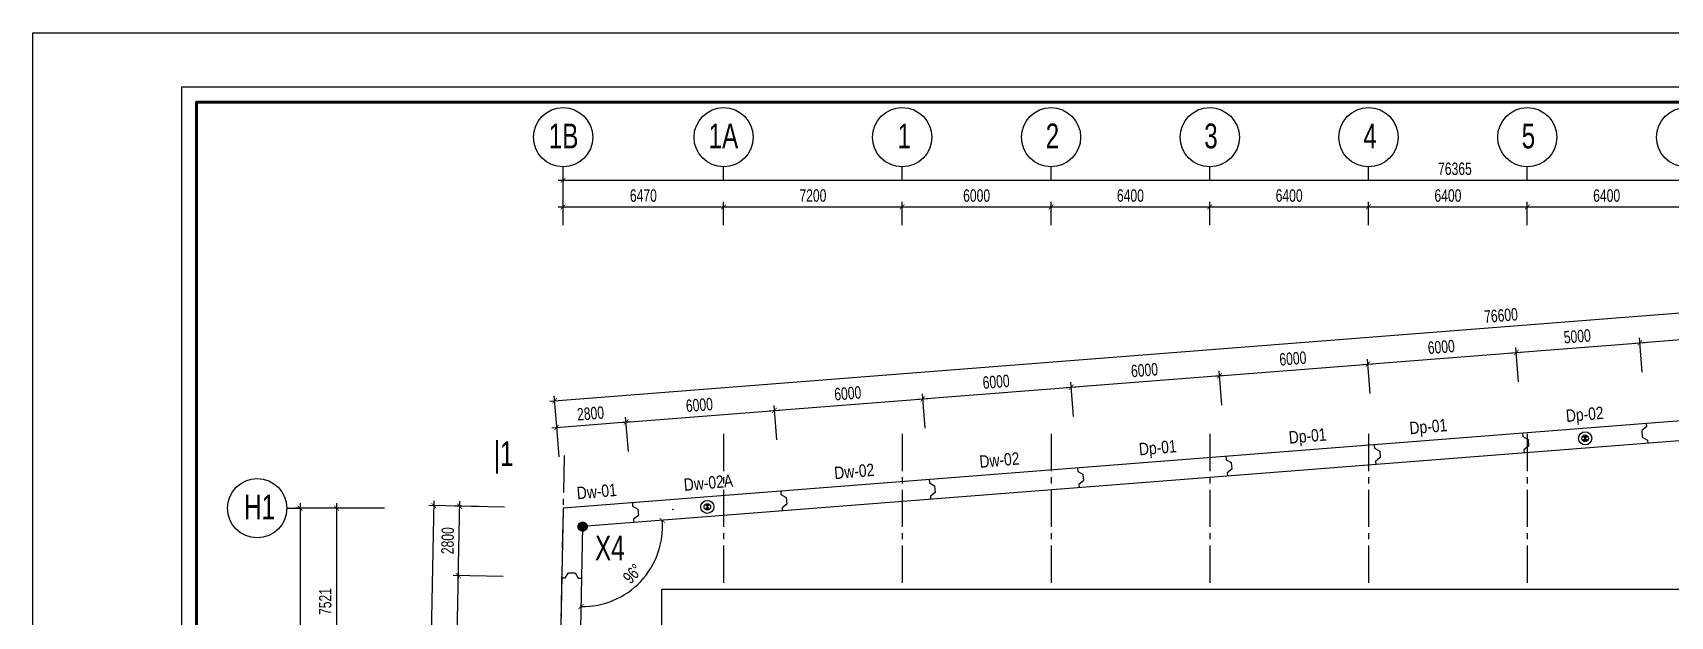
# Model space of a CAD drawing. Extents: x -492186 to -87117, y -344848 to 147457.
# Drawn here: x -492186 to -426171, y 123928 to 147457 of the extents above; entities that cross this region are included whole.
import ezdxf
from ezdxf.enums import TextEntityAlignment as Align

# ---------------------------------------------------------------- set-up
doc = ezdxf.new("R2010")
doc.units = 0
doc.header["$LTSCALE"] = 250
doc.header["$MEASUREMENT"] = 0
doc.linetypes.add('CENTER2', pattern=[1.125, 0.75, -0.125, 0.125, -0.125])
doc.layers.get('0').update_dxf_attribs({"linetype": 'CONTINUOUS'})
doc.layers.get('Defpoints').update_dxf_attribs({"linetype": 'CONTINUOUS'})
for name, color, linetype in [('CDC-KHUNGTEN', 7, 'CONTINUOUS'), ('CDC.01.AXIS', 160, 'CENTER2'), ('CDC.02.DIM', 1, 'CONTINUOUS'), ('CDC.03.BORDER', 3, 'CONTINUOUS'), ('CDC.06.TEXT', 2, 'CONTINUOUS'), ('CDC.09.COLUMN', 4, 'CONTINUOUS'), ('CDC.10.HATCH', 9, 'CONTINUOUS'), ('KCS_CHI', 1, 'CONTINUOUS')]:
    doc.layers.add(name, color=color, linetype=linetype)
doc.styles.add('arial', font='arial.ttf', dxfattribs={"width": 0.7})
doc.styles.get("Standard").update_dxf_attribs({"font": 'arial.ttf', "width": 0.7})
doc.dimstyles.new('DIM 200', dxfattribs={"dimscale": 200, "dimtxt": 2.5, "dimasz": 1, "dimexe": 1, "dimexo": 0, "dimgap": 1, "dimtad": 1, "dimdec": 0, "dimdsep": 46, "dimtxsty": 'arial', "dimblk": 'ARCHTICK', "dimcen": 1, "dimdle": 1, "dimclrd": 256, "dimclre": 256, "dimclrt": 2, "dimadec": 0, "dimazin": 0, "dimtfac": 0.00072, "dimtdec": 0, "dimtix": 1, "dimtmove": 2, "dimatfit": 3, "dimldrblk": 'ARCHTICK', "dimfxl": 1, "dimtolj": 1, "dimlwd": -1, "dimlwe": -1, "dimarcsym": 1})

# ---------------------------------------------------------------- blocks, each defined once
blk = doc.blocks.new('site group 151013')
at = {"layer": 'CDC.09.COLUMN'}
for points in [[(134936, 2077035), (133634, 2011114), (217200, 2011114), (211301, 2083004)], [(135722, 2076294), (134450, 2011914), (216331, 2011914), (210569, 2082145)]]:
    blk.add_lwpolyline(points, close=True, dxfattribs=at)
blk = doc.blocks.new('_ARCHTICK')
at = {"color": 0, "linetype": 'ByBlock', "const_width": 0.15}
blk.add_lwpolyline([(-0.5, -0.5), (0.5, 0.5)], dxfattribs=at)
blk = doc.blocks.new('*D16')
at = {"layer": 'CDC.02.DIM', "transparency": 16777216}
for p, q in [((-478005, 128283), (-481608, 128283)), ((-481408, 128483), (-481408, 62162)), ((-478005, 62362), (-481608, 62362))]:
    blk.add_line(p, q, dxfattribs=at)
at = {"layer": 'Defpoints', "color": 0, "transparency": 16777216}
for p in [(-478005, 128283), (-481408, 62362), (-478005, 62362)]:
    blk.add_point(p, dxfattribs=at)
at = {"layer": 'CDC.02.DIM', "transparency": 16777216, "xscale": 200, "yscale": 200, "zscale": 200}
for p, rotation in [((-481408, 128283), 90), ((-481408, 62362), 270)]:
    blk.add_blockref('_ARCHTICK', p, dxfattribs=dict(at, rotation=rotation))
at = {"layer": 'CDC.02.DIM', "color": 2, "transparency": 16777216, "insert": (-481863, 98878), "char_height": 500, "attachment_point": 5, "rotation": 90, "style": 'arial'}
blk.add_mtext('\\A1;65921', dxfattribs=at)
blk = doc.blocks.new('*D25')
at = {"layer": 'CDC.02.DIM', "transparency": 16777216}
for p, q in [((-478005, 128283), (-480133, 128283)), ((-479933, 120562), (-479933, 128483)), ((-478005, 120762), (-480133, 120762))]:
    blk.add_line(p, q, dxfattribs=at)
at = {"layer": 'Defpoints', "color": 0, "transparency": 16777216}
for p in [(-479933, 128283), (-478005, 128283), (-478005, 120762)]:
    blk.add_point(p, dxfattribs=at)
at = {"layer": 'CDC.02.DIM', "transparency": 16777216, "xscale": 200, "yscale": 200, "zscale": 200}
for p, rotation in [((-479933, 128283), 90), ((-479933, 120762), 270)]:
    blk.add_blockref('_ARCHTICK', p, dxfattribs=dict(at, rotation=rotation))
at = {"layer": 'CDC.02.DIM', "color": 2, "transparency": 16777216, "insert": (-480389, 124522), "char_height": 500, "attachment_point": 5, "rotation": 90, "style": 'arial'}
blk.add_mtext('\\A1;7521', dxfattribs=at)
blk = doc.blocks.new('*D27')
at = {"layer": 'CDC.02.DIM', "transparency": 16777216}
for p, q in [((-473228, 125530), (-475231, 125570)), ((-475153, 119367), (-475027, 125766)), ((-473346, 119532), (-475349, 119571))]:
    blk.add_line(p, q, dxfattribs=at)
at = {"layer": 'Defpoints', "color": 0, "transparency": 16777216}
for p in [(-475031, 125566), (-473228, 125530), (-473346, 119532)]:
    blk.add_point(p, dxfattribs=at)
at = {"layer": 'CDC.02.DIM', "transparency": 16777216, "xscale": 200, "yscale": 200, "zscale": 200}
for p, rotation in [((-475031, 125566), 88.86847756588959), ((-475149, 119567), 268.8684775658896)]:
    blk.add_blockref('_ARCHTICK', p, dxfattribs=dict(at, rotation=rotation))
at = {"layer": 'CDC.02.DIM', "color": 2, "transparency": 16777216, "insert": (-475545, 122576), "char_height": 500, "attachment_point": 5, "rotation": 88.86848, "style": 'arial'}
blk.add_mtext('\\A1;6000', dxfattribs=at)
blk = doc.blocks.new('*D28')
at = {"layer": 'CDC.02.DIM', "transparency": 16777216}
for p, q in [((-473172, 128330), (-475176, 128369)), ((-475035, 125366), (-474972, 128565)), ((-473228, 125530), (-475231, 125570))]:
    blk.add_line(p, q, dxfattribs=at)
at = {"layer": 'Defpoints', "color": 0, "transparency": 16777216}
for p in [(-474976, 128366), (-473172, 128330), (-473228, 125530)]:
    blk.add_point(p, dxfattribs=at)
at = {"layer": 'CDC.02.DIM', "transparency": 16777216, "xscale": 200, "yscale": 200, "zscale": 200}
for p, rotation in [((-474976, 128366), 88.86847756588959), ((-475031, 125566), 268.8684775658896)]:
    blk.add_blockref('_ARCHTICK', p, dxfattribs=dict(at, rotation=rotation))
at = {"layer": 'CDC.02.DIM', "color": 2, "transparency": 16777216, "insert": (-475458, 126975), "char_height": 500, "attachment_point": 5, "rotation": 88.86848, "style": 'arial'}
blk.add_mtext('\\A1;2800', dxfattribs=at)
blk = doc.blocks.new('*D29')
at = {"layer": 'CDC.02.DIM', "transparency": 16777216}
for p, q in [((-477319, 62265), (-476009, 128586)), ((-474210, 128350), (-476213, 128390)), ((-474474, 62408), (-477515, 62468))]:
    blk.add_line(p, q, dxfattribs=at)
at = {"layer": 'Defpoints', "color": 0, "transparency": 16777216}
for p in [(-476013, 128386), (-474210, 128350), (-474474, 62408)]:
    blk.add_point(p, dxfattribs=at)
at = {"layer": 'CDC.02.DIM', "transparency": 16777216, "xscale": 200, "yscale": 200, "zscale": 200}
for p, rotation in [((-476013, 128386), 88.86847756588959), ((-477315, 62465), 268.8684775658896)]:
    blk.add_blockref('_ARCHTICK', p, dxfattribs=dict(at, rotation=rotation))
at = {"layer": 'CDC.02.DIM', "color": 2, "transparency": 16777216, "insert": (-477119, 95434), "char_height": 500, "attachment_point": 5, "rotation": 88.86848, "style": 'arial'}
blk.add_mtext('\\A1;65934', dxfattribs=at)
blk = doc.blocks.new('*D30')
at = {"layer": 'CDC.02.DIM', "transparency": 16777216}
for p, q in [((-471258, 131526), (-468068, 131775)), ((-470966, 130358), (-471075, 131741)), ((-468175, 130576), (-468283, 131959))]:
    blk.add_line(p, q, dxfattribs=at)
at = {"layer": 'Defpoints', "color": 0, "transparency": 16777216}
for p in [(-468267, 131760), (-470966, 130358), (-468175, 130576)]:
    blk.add_point(p, dxfattribs=at)
at = {"layer": 'CDC.02.DIM', "transparency": 16777216, "xscale": 200, "yscale": 200, "zscale": 200}
for p, rotation in [((-471059, 131542), 184.4694806207818), ((-468267, 131760), 4.469480620781828)]:
    blk.add_blockref('_ARCHTICK', p, dxfattribs=dict(at, rotation=rotation))
at = {"layer": 'CDC.02.DIM', "color": 2, "transparency": 16777216, "insert": (-469699, 132105), "char_height": 500, "attachment_point": 5, "rotation": 4.46948, "style": 'arial'}
blk.add_mtext('\\A1;2800', dxfattribs=at)
blk = doc.blocks.new('*D31')
at = {"layer": 'CDC.02.DIM', "transparency": 16777216}
for p, q in [((-468467, 131744), (-462086, 132243)), ((-462193, 131044), (-462301, 132427)), ((-468175, 130576), (-468283, 131959))]:
    blk.add_line(p, q, dxfattribs=at)
at = {"layer": 'Defpoints', "color": 0, "transparency": 16777216}
for p in [(-462286, 132227), (-462193, 131044), (-468175, 130576)]:
    blk.add_point(p, dxfattribs=at)
at = {"layer": 'CDC.02.DIM', "transparency": 16777216, "xscale": 200, "yscale": 200, "zscale": 200}
for p, rotation in [((-462286, 132227), 4.469480620781828), ((-468267, 131760), 184.4694806207818)]:
    blk.add_blockref('_ARCHTICK', p, dxfattribs=dict(at, rotation=rotation))
at = {"layer": 'CDC.02.DIM', "color": 2, "transparency": 16777216, "insert": (-465312, 132448), "char_height": 500, "attachment_point": 5, "rotation": 4.46948, "style": 'arial'}
blk.add_mtext('\\A1;6000', dxfattribs=at)
blk = doc.blocks.new('*D32')
at = {"layer": 'CDC.02.DIM', "transparency": 16777216}
for p, q in [((-432576, 134550), (-427193, 134970)), ((-432284, 133381), (-432393, 134765)), ((-427300, 133771), (-427408, 135154))]:
    blk.add_line(p, q, dxfattribs=at)
at = {"layer": 'Defpoints', "color": 0, "transparency": 16777216}
for p in [(-427392, 134955), (-432284, 133381), (-427300, 133771)]:
    blk.add_point(p, dxfattribs=at)
at = {"layer": 'CDC.02.DIM', "transparency": 16777216, "xscale": 200, "yscale": 200, "zscale": 200}
for p, rotation in [((-432377, 134565), 184.4694806207818), ((-427392, 134955), 4.469480620781828)]:
    blk.add_blockref('_ARCHTICK', p, dxfattribs=dict(at, rotation=rotation))
at = {"layer": 'CDC.02.DIM', "color": 2, "transparency": 16777216, "insert": (-429920, 135214), "char_height": 500, "attachment_point": 5, "rotation": 4.46948, "style": 'arial'}
blk.add_mtext('\\A1;5000', dxfattribs=at)
blk = doc.blocks.new('*D35')
at = {"layer": 'CDC.02.DIM', "transparency": 16777216}
for p, q in [((-394599, 136327), (-394792, 138788)), ((-471343, 132603), (-394577, 138604)), ((-471051, 131435), (-471159, 132818))]:
    blk.add_line(p, q, dxfattribs=at)
at = {"layer": 'Defpoints', "color": 0, "transparency": 16777216}
for p in [(-394776, 138588), (-394599, 136327), (-471051, 131435)]:
    blk.add_point(p, dxfattribs=at)
at = {"layer": 'CDC.02.DIM', "transparency": 16777216, "xscale": 200, "yscale": 200, "zscale": 200}
for p, rotation in [((-394776, 138588), 4.469480620781828), ((-471143, 132619), 184.4694806207818)]:
    blk.add_blockref('_ARCHTICK', p, dxfattribs=dict(at, rotation=rotation))
at = {"layer": 'CDC.02.DIM', "color": 2, "transparency": 16777216, "insert": (-432995, 136057), "char_height": 500, "attachment_point": 5, "rotation": 4.46948, "style": 'arial'}
blk.add_mtext('\\A1;76600', dxfattribs=at)
blk = doc.blocks.new('*D68')
at = {"layer": 'CDC.02.DIM', "transparency": 16777216}
for p, q in [((-462485, 132212), (-456105, 132711)), ((-456211, 131511), (-456320, 132894)), ((-462193, 131044), (-462301, 132427))]:
    blk.add_line(p, q, dxfattribs=at)
at = {"layer": 'Defpoints', "color": 0, "transparency": 16777216}
for p in [(-456304, 132695), (-456211, 131511), (-462193, 131044)]:
    blk.add_point(p, dxfattribs=at)
at = {"layer": 'CDC.02.DIM', "transparency": 16777216, "xscale": 200, "yscale": 200, "zscale": 200}
for p, rotation in [((-456304, 132695), 4.469480620781828), ((-462286, 132227), 184.4694806207818)]:
    blk.add_blockref('_ARCHTICK', p, dxfattribs=dict(at, rotation=rotation))
at = {"layer": 'CDC.02.DIM', "color": 2, "transparency": 16777216, "insert": (-459330, 132915), "char_height": 500, "attachment_point": 5, "rotation": 4.46948, "style": 'arial'}
blk.add_mtext('\\A1;6000', dxfattribs=at)
blk = doc.blocks.new('*D69')
at = {"layer": 'CDC.02.DIM', "transparency": 16777216}
for p, q in [((-450230, 131979), (-450338, 133362)), ((-456503, 132679), (-450123, 133178)), ((-456211, 131511), (-456320, 132894))]:
    blk.add_line(p, q, dxfattribs=at)
at = {"layer": 'Defpoints', "color": 0, "transparency": 16777216}
for p in [(-450322, 133163), (-456211, 131511), (-450230, 131979)]:
    blk.add_point(p, dxfattribs=at)
at = {"layer": 'CDC.02.DIM', "transparency": 16777216, "xscale": 200, "yscale": 200, "zscale": 200}
for p, rotation in [((-456304, 132695), 184.4694806207818), ((-450322, 133163), 4.469480620781828)]:
    blk.add_blockref('_ARCHTICK', p, dxfattribs=dict(at, rotation=rotation))
at = {"layer": 'CDC.02.DIM', "color": 2, "transparency": 16777216, "insert": (-453349, 133383), "char_height": 500, "attachment_point": 5, "rotation": 4.46948, "style": 'arial'}
blk.add_mtext('\\A1;6000', dxfattribs=at)
blk = doc.blocks.new('*D70')
at = {"layer": 'CDC.02.DIM', "transparency": 16777216}
for p, q in [((-450522, 133147), (-444141, 133646)), ((-450230, 131979), (-450338, 133362)), ((-444248, 132446), (-444356, 133829))]:
    blk.add_line(p, q, dxfattribs=at)
at = {"layer": 'Defpoints', "color": 0, "transparency": 16777216}
for p in [(-444340, 133630), (-444248, 132446), (-450230, 131979)]:
    blk.add_point(p, dxfattribs=at)
at = {"layer": 'CDC.02.DIM', "transparency": 16777216, "xscale": 200, "yscale": 200, "zscale": 200}
for p, rotation in [((-444340, 133630), 4.469480620781828), ((-450322, 133163), 184.4694806207818)]:
    blk.add_blockref('_ARCHTICK', p, dxfattribs=dict(at, rotation=rotation))
at = {"layer": 'CDC.02.DIM', "color": 2, "transparency": 16777216, "insert": (-447367, 133850), "char_height": 500, "attachment_point": 5, "rotation": 4.46948, "style": 'arial'}
blk.add_mtext('\\A1;6000', dxfattribs=at)
blk = doc.blocks.new('*D71')
at = {"layer": 'CDC.02.DIM', "transparency": 16777216}
for p, q in [((-444540, 133615), (-438159, 134113)), ((-438266, 132914), (-438374, 134297)), ((-444248, 132446), (-444356, 133829))]:
    blk.add_line(p, q, dxfattribs=at)
at = {"layer": 'Defpoints', "color": 0, "transparency": 16777216}
for p in [(-438359, 134098), (-438266, 132914), (-444248, 132446)]:
    blk.add_point(p, dxfattribs=at)
at = {"layer": 'CDC.02.DIM', "transparency": 16777216, "xscale": 200, "yscale": 200, "zscale": 200}
for p, rotation in [((-438359, 134098), 4.469480620781828), ((-444340, 133630), 184.4694806207818)]:
    blk.add_blockref('_ARCHTICK', p, dxfattribs=dict(at, rotation=rotation))
at = {"layer": 'CDC.02.DIM', "color": 2, "transparency": 16777216, "insert": (-441385, 134318), "char_height": 500, "attachment_point": 5, "rotation": 4.46948, "style": 'arial'}
blk.add_mtext('\\A1;6000', dxfattribs=at)
blk = doc.blocks.new('*D72')
at = {"layer": 'CDC.02.DIM', "transparency": 16777216}
for p, q in [((-432284, 133381), (-432393, 134765)), ((-438558, 134082), (-432178, 134581)), ((-438266, 132914), (-438374, 134297))]:
    blk.add_line(p, q, dxfattribs=at)
at = {"layer": 'Defpoints', "color": 0, "transparency": 16777216}
for p in [(-432377, 134565), (-432284, 133381), (-438266, 132914)]:
    blk.add_point(p, dxfattribs=at)
at = {"layer": 'CDC.02.DIM', "transparency": 16777216, "xscale": 200, "yscale": 200, "zscale": 200}
for p, rotation in [((-432377, 134565), 4.469480620781828), ((-438359, 134098), 184.4694806207818)]:
    blk.add_blockref('_ARCHTICK', p, dxfattribs=dict(at, rotation=rotation))
at = {"layer": 'CDC.02.DIM', "color": 2, "transparency": 16777216, "insert": (-435403, 134785), "char_height": 500, "attachment_point": 5, "rotation": 4.46948, "style": 'arial'}
blk.add_mtext('\\A1;6000', dxfattribs=at)
blk = doc.blocks.new('*D76')
at = {"layer": 'CDC.02.DIM', "transparency": 16777216}
for p, q in [((-427592, 134939), (-421211, 135438)), ((-421318, 134239), (-421426, 135622)), ((-427300, 133771), (-427408, 135154))]:
    blk.add_line(p, q, dxfattribs=at)
at = {"layer": 'Defpoints', "color": 0, "transparency": 16777216}
for p in [(-421411, 135422), (-421318, 134239), (-427300, 133771)]:
    blk.add_point(p, dxfattribs=at)
at = {"layer": 'CDC.02.DIM', "transparency": 16777216, "xscale": 200, "yscale": 200, "zscale": 200}
for p, rotation in [((-421411, 135422), 4.469480620781828), ((-427392, 134955), 184.4694806207818)]:
    blk.add_blockref('_ARCHTICK', p, dxfattribs=dict(at, rotation=rotation))
at = {"layer": 'CDC.02.DIM', "color": 2, "transparency": 16777216, "insert": (-424437, 135643), "char_height": 500, "attachment_point": 5, "rotation": 4.46948, "style": 'arial'}
blk.add_mtext('\\A1;6000', dxfattribs=at)
blk = doc.blocks.new('*D96')
at = {"layer": 'CDC.02.DIM', "transparency": 16777216}
blk.add_arc((-471290, 63162), 2865, 360, 88.86848, dxfattribs=at)
at = {"layer": 'Defpoints', "color": 0, "transparency": 16777216}
for p in [(-470019, 127542), (-468799, 64578), (-471290, 63162), (-471290, 63162), (-389409, 63162)]:
    blk.add_point(p, dxfattribs=at)
at = {"layer": 'CDC.02.DIM', "transparency": 16777216, "xscale": 200, "yscale": 200, "zscale": 200}
for p, rotation in [((-471234, 66027), 178.8684775686129), ((-468425, 63162), 269.9999999999999)]:
    blk.add_blockref('_ARCHTICK', p, dxfattribs=dict(at, rotation=rotation))
at = {"layer": 'CDC.02.DIM', "color": 2, "transparency": 16777216, "insert": (-468919, 65486), "char_height": 500, "attachment_point": 5, "rotation": 314.43424, "style": 'arial'}
blk.add_mtext('\\A1;89°', dxfattribs=at)
blk = doc.blocks.new('*D97')
at = {"layer": 'CDC.02.DIM', "transparency": 16777216}
blk.add_arc((-389409, 63162), 3336, 94.69057, 180, dxfattribs=at)
at = {"layer": 'Defpoints', "color": 0, "transparency": 16777216}
for p in [(-395171, 133393), (-391232, 65956), (-471290, 63162), (-389409, 63162), (-389409, 63162)]:
    blk.add_point(p, dxfattribs=at)
at = {"layer": 'CDC.02.DIM', "transparency": 16777216, "xscale": 200, "yscale": 200, "zscale": 200}
for p, rotation in [((-389682, 66487), 4.690567817861879), ((-392745, 63162), 270)]:
    blk.add_blockref('_ARCHTICK', p, dxfattribs=dict(at, rotation=rotation))
at = {"layer": 'CDC.02.DIM', "color": 2, "transparency": 16777216, "insert": (-392198, 65731), "char_height": 500, "attachment_point": 5, "rotation": 47.34528, "style": 'arial'}
blk.add_mtext('\\A1;85°', dxfattribs=at)
blk = doc.blocks.new('*D98')
at = {"layer": 'CDC.02.DIM', "transparency": 16777216}
blk.add_arc((-395171, 133393), 3039, 184.46948, 274.69057, dxfattribs=at)
at = {"layer": 'Defpoints', "color": 0, "transparency": 16777216}
for p in [(-395171, 133393), (-395171, 133393), (-397675, 131669), (-470019, 127542), (-394416, 124180)]:
    blk.add_point(p, dxfattribs=at)
at = {"layer": 'CDC.02.DIM', "transparency": 16777216, "xscale": 200, "yscale": 200, "zscale": 200}
for p, rotation in [((-398201, 133156), 94.46948062370785), ((-394923, 130364), 4.69056781786156)]:
    blk.add_blockref('_ARCHTICK', p, dxfattribs=dict(at, rotation=rotation))
at = {"layer": 'CDC.02.DIM', "color": 2, "transparency": 16777216, "insert": (-396847, 131426), "char_height": 500, "attachment_point": 5, "rotation": 319.58002, "style": 'arial'}
blk.add_mtext('\\A1;90°', dxfattribs=at)
blk = doc.blocks.new('*D99')
at = {"layer": 'CDC.02.DIM', "transparency": 16777216}
blk.add_arc((-470019, 127542), 3222, 268.86848, 4.46948, dxfattribs=at)
at = {"layer": 'Defpoints', "color": 0, "transparency": 16777216}
for p in [(-395171, 133393), (-470019, 127542), (-470019, 127542), (-468372, 124773), (-471290, 63162)]:
    blk.add_point(p, dxfattribs=at)
at = {"layer": 'CDC.02.DIM', "transparency": 16777216, "xscale": 200, "yscale": 200, "zscale": 200}
for p, rotation in [((-466806, 127793), 94.46948062370781), ((-470082, 124321), 178.8684775686129)]:
    blk.add_blockref('_ARCHTICK', p, dxfattribs=dict(at, rotation=rotation))
at = {"layer": 'CDC.02.DIM', "color": 2, "transparency": 16777216, "insert": (-468006, 125643), "char_height": 500, "attachment_point": 5, "rotation": 46.66898, "style": 'arial'}
blk.add_mtext('\\A1;96°', dxfattribs=at)
blk = doc.blocks.new('*D100')
at = {"layer": 'CDC.02.DIM', "transparency": 16777216}
for p, q in [((-470804, 139703), (-470804, 140634)), ((-464334, 139703), (-464334, 140634)), ((-471004, 140434), (-464134, 140434))]:
    blk.add_line(p, q, dxfattribs=at)
at = {"layer": 'Defpoints', "color": 0, "transparency": 16777216}
for p in [(-464334, 140434), (-470804, 139703), (-464334, 139703)]:
    blk.add_point(p, dxfattribs=at)
at = {"layer": 'CDC.02.DIM', "transparency": 16777216, "xscale": 200, "yscale": 200, "zscale": 200, "rotation": 180}
blk.add_blockref('_ARCHTICK', (-470804, 140434), dxfattribs=at)
at = {"layer": 'CDC.02.DIM', "transparency": 16777216, "xscale": 200, "yscale": 200, "zscale": 200}
blk.add_blockref('_ARCHTICK', (-464334, 140434), dxfattribs=at)
at = {"layer": 'CDC.02.DIM', "color": 2, "transparency": 16777216, "insert": (-467569, 140890), "char_height": 500, "attachment_point": 5, "style": 'arial'}
blk.add_mtext('\\A1;6470', dxfattribs=at)
blk = doc.blocks.new('*D101')
at = {"layer": 'CDC.02.DIM', "transparency": 16777216}
for p, q in [((-464334, 139703), (-464334, 140634)), ((-457134, 139703), (-457134, 140634)), ((-464534, 140434), (-456934, 140434))]:
    blk.add_line(p, q, dxfattribs=at)
at = {"layer": 'Defpoints', "color": 0, "transparency": 16777216}
for p in [(-457134, 140434), (-464334, 139703), (-457134, 139703)]:
    blk.add_point(p, dxfattribs=at)
at = {"layer": 'CDC.02.DIM', "transparency": 16777216, "xscale": 200, "yscale": 200, "zscale": 200, "rotation": 180}
blk.add_blockref('_ARCHTICK', (-464334, 140434), dxfattribs=at)
at = {"layer": 'CDC.02.DIM', "transparency": 16777216, "xscale": 200, "yscale": 200, "zscale": 200}
blk.add_blockref('_ARCHTICK', (-457134, 140434), dxfattribs=at)
at = {"layer": 'CDC.02.DIM', "color": 2, "transparency": 16777216, "insert": (-460734, 140890), "char_height": 500, "attachment_point": 5, "style": 'arial'}
blk.add_mtext('\\A1;7200', dxfattribs=at)
blk = doc.blocks.new('*D102')
at = {"layer": 'CDC.02.DIM', "transparency": 16777216}
for p, q in [((-457134, 139703), (-457134, 140634)), ((-451134, 139703), (-451134, 140634)), ((-457334, 140434), (-450934, 140434))]:
    blk.add_line(p, q, dxfattribs=at)
at = {"layer": 'Defpoints', "color": 0, "transparency": 16777216}
for p in [(-451134, 140434), (-457134, 139703), (-451134, 139703)]:
    blk.add_point(p, dxfattribs=at)
at = {"layer": 'CDC.02.DIM', "transparency": 16777216, "xscale": 200, "yscale": 200, "zscale": 200, "rotation": 180}
blk.add_blockref('_ARCHTICK', (-457134, 140434), dxfattribs=at)
at = {"layer": 'CDC.02.DIM', "transparency": 16777216, "xscale": 200, "yscale": 200, "zscale": 200}
blk.add_blockref('_ARCHTICK', (-451134, 140434), dxfattribs=at)
at = {"layer": 'CDC.02.DIM', "color": 2, "transparency": 16777216, "insert": (-454134, 140890), "char_height": 500, "attachment_point": 5, "style": 'arial'}
blk.add_mtext('\\A1;6000', dxfattribs=at)
blk = doc.blocks.new('*D103')
at = {"layer": 'CDC.02.DIM', "transparency": 16777216}
for p, q in [((-451134, 139703), (-451134, 140634)), ((-444734, 139703), (-444734, 140634)), ((-451334, 140434), (-444534, 140434))]:
    blk.add_line(p, q, dxfattribs=at)
at = {"layer": 'Defpoints', "color": 0, "transparency": 16777216}
for p in [(-444734, 140434), (-451134, 139703), (-444734, 139703)]:
    blk.add_point(p, dxfattribs=at)
at = {"layer": 'CDC.02.DIM', "transparency": 16777216, "xscale": 200, "yscale": 200, "zscale": 200, "rotation": 180}
blk.add_blockref('_ARCHTICK', (-451134, 140434), dxfattribs=at)
at = {"layer": 'CDC.02.DIM', "transparency": 16777216, "xscale": 200, "yscale": 200, "zscale": 200}
blk.add_blockref('_ARCHTICK', (-444734, 140434), dxfattribs=at)
at = {"layer": 'CDC.02.DIM', "color": 2, "transparency": 16777216, "insert": (-447934, 140890), "char_height": 500, "attachment_point": 5, "style": 'arial'}
blk.add_mtext('\\A1;6400', dxfattribs=at)
blk = doc.blocks.new('*D104')
at = {"layer": 'CDC.02.DIM', "transparency": 16777216}
for p, q in [((-444734, 139703), (-444734, 140634)), ((-438334, 139703), (-438334, 140634)), ((-444934, 140434), (-438134, 140434))]:
    blk.add_line(p, q, dxfattribs=at)
at = {"layer": 'Defpoints', "color": 0, "transparency": 16777216}
for p in [(-438334, 140434), (-444734, 139703), (-438334, 139703)]:
    blk.add_point(p, dxfattribs=at)
at = {"layer": 'CDC.02.DIM', "transparency": 16777216, "xscale": 200, "yscale": 200, "zscale": 200, "rotation": 180}
blk.add_blockref('_ARCHTICK', (-444734, 140434), dxfattribs=at)
at = {"layer": 'CDC.02.DIM', "transparency": 16777216, "xscale": 200, "yscale": 200, "zscale": 200}
blk.add_blockref('_ARCHTICK', (-438334, 140434), dxfattribs=at)
at = {"layer": 'CDC.02.DIM', "color": 2, "transparency": 16777216, "insert": (-441534, 140890), "char_height": 500, "attachment_point": 5, "style": 'arial'}
blk.add_mtext('\\A1;6400', dxfattribs=at)
blk = doc.blocks.new('*D105')
at = {"layer": 'CDC.02.DIM', "transparency": 16777216}
for p, q in [((-438334, 139703), (-438334, 140634)), ((-431934, 139703), (-431934, 140634)), ((-438534, 140434), (-431734, 140434))]:
    blk.add_line(p, q, dxfattribs=at)
at = {"layer": 'Defpoints', "color": 0, "transparency": 16777216}
for p in [(-431934, 140434), (-438334, 139703), (-431934, 139703)]:
    blk.add_point(p, dxfattribs=at)
at = {"layer": 'CDC.02.DIM', "transparency": 16777216, "xscale": 200, "yscale": 200, "zscale": 200, "rotation": 180}
blk.add_blockref('_ARCHTICK', (-438334, 140434), dxfattribs=at)
at = {"layer": 'CDC.02.DIM', "transparency": 16777216, "xscale": 200, "yscale": 200, "zscale": 200}
blk.add_blockref('_ARCHTICK', (-431934, 140434), dxfattribs=at)
at = {"layer": 'CDC.02.DIM', "color": 2, "transparency": 16777216, "insert": (-435134, 140890), "char_height": 500, "attachment_point": 5, "style": 'arial'}
blk.add_mtext('\\A1;6400', dxfattribs=at)
blk = doc.blocks.new('*D106')
at = {"layer": 'CDC.02.DIM', "transparency": 16777216}
for p, q in [((-431934, 139703), (-431934, 140634)), ((-425534, 139703), (-425534, 140634)), ((-432134, 140434), (-425334, 140434))]:
    blk.add_line(p, q, dxfattribs=at)
at = {"layer": 'Defpoints', "color": 0, "transparency": 16777216}
for p in [(-425534, 140434), (-431934, 139703), (-425534, 139703)]:
    blk.add_point(p, dxfattribs=at)
at = {"layer": 'CDC.02.DIM', "transparency": 16777216, "xscale": 200, "yscale": 200, "zscale": 200, "rotation": 180}
blk.add_blockref('_ARCHTICK', (-431934, 140434), dxfattribs=at)
at = {"layer": 'CDC.02.DIM', "transparency": 16777216, "xscale": 200, "yscale": 200, "zscale": 200}
blk.add_blockref('_ARCHTICK', (-425534, 140434), dxfattribs=at)
at = {"layer": 'CDC.02.DIM', "color": 2, "transparency": 16777216, "insert": (-428734, 140890), "char_height": 500, "attachment_point": 5, "style": 'arial'}
blk.add_mtext('\\A1;6400', dxfattribs=at)
blk = doc.blocks.new('*D112')
at = {"layer": 'CDC.02.DIM', "transparency": 16777216}
for p, q in [((-471004, 141514), (-394239, 141514)), ((-470804, 139770), (-470804, 141714)), ((-394439, 139770), (-394439, 141714))]:
    blk.add_line(p, q, dxfattribs=at)
at = {"layer": 'Defpoints', "color": 0, "transparency": 16777216}
for p in [(-394439, 141514), (-470804, 139770), (-394439, 139770)]:
    blk.add_point(p, dxfattribs=at)
at = {"layer": 'CDC.02.DIM', "transparency": 16777216, "xscale": 200, "yscale": 200, "zscale": 200, "rotation": 180}
blk.add_blockref('_ARCHTICK', (-470804, 141514), dxfattribs=at)
at = {"layer": 'CDC.02.DIM', "transparency": 16777216, "xscale": 200, "yscale": 200, "zscale": 200}
blk.add_blockref('_ARCHTICK', (-394439, 141514), dxfattribs=at)
at = {"layer": 'CDC.02.DIM', "color": 2, "transparency": 16777216, "insert": (-434851, 141970), "char_height": 500, "attachment_point": 5, "style": 'arial'}
blk.add_mtext('\\A1;76365', dxfattribs=at)
blk = doc.blocks.new('KHUNG TEN')
at = {"layer": 'CDC-KHUNGTEN', "color": 8}
blk.add_lwpolyline([(75096, 1100), (83000, 1100), (83000, 58300), (3000, 58300), (3000, 1100), (75096, 1100)], dxfattribs=at)
at = {"layer": 'CDC-KHUNGTEN', "color": 255, "lineweight": 60}
blk.add_lwpolyline([(74900, 1400), (74900, 58000), (3300, 58000), (3300, 1400), (74900, 1400)], close=True, dxfattribs=at)
at = {"layer": 'Defpoints', "color": 1, "ltscale": 0.2}
blk.add_lwpolyline([(0, 0), (0, 59400), (84100, 59400), (84100, 0), (0, 0)], close=True, dxfattribs=at)

msp = doc.modelspace()

# ---------------------------------------------------------------- hatches: boundary and pattern name
at = {"layer": 'CDC.01.AXIS', "ltscale": 8}
h = msp.add_hatch(color=256, dxfattribs=at)
h.paths.add_polyline_path([(-469836.6, 127542.1), (-470018.7, 127542.1), (-470015.1, 127724.2, 0.4200098), (-470200.9, 127542.1, 1)])
h.paths.add_polyline_path([(-470015.1, 127724.2), (-470018.7, 127542.1), (-469836.6, 127542.1, 0.408441)], flags=17)
at = {"layer": 'CDC.06.TEXT'}
h = msp.add_hatch(color=256, dxfattribs=at)
h.paths.add_polyline_path([(-429692.9, 131195.8), (-429599.7, 131102.7), (-429506.6, 131195.8, 0.4142136)])
h.paths.add_polyline_path([(-429506.6, 131009.6), (-429599.7, 131102.7), (-429692.9, 131009.6, 0.4142136)])
h = msp.add_hatch(color=256, dxfattribs=at)
h.paths.add_polyline_path([(-465083.9, 128429.4), (-464990.7, 128336.3), (-464897.6, 128429.4, 0.4142136)])
h.paths.add_polyline_path([(-464897.6, 128243.2), (-464990.7, 128336.3), (-465083.9, 128243.2, 0.4142136)])

# ---------------------------------------------------------------- linework, layer by layer
at = {"layer": 'CDC.01.AXIS', "ltscale": 8}
for p, q in [((-464334.3, 131281.3), (-464334.3, 125024.3)), ((-457134.3, 131281.3), (-457134.3, 125024.3)), ((-451134.3, 131281.3), (-451134.3, 125024.3)), ((-444734.3, 131281.3), (-444734.3, 125024.3)), ((-438334.3, 131281.3), (-438334.3, 125024.3)), ((-431934.3, 131281.3), (-431934.3, 125024.3)), ((-470762.1, 130416.9), (-472191.6, 58043.7))]:
    msp.add_line(p, q, dxfattribs=at)
msp.add_circle((-470018.7, 127542.1), 182.2, dxfattribs=at)
at = {"layer": 'CDC.06.TEXT'}
for p, q in [((-429692.9, 131009.6), (-429506.6, 131195.8)), ((-429506.6, 131009.6), (-429692.9, 131195.8)), ((-465083.9, 128243.2), (-464897.6, 128429.4)), ((-464897.6, 128243.2), (-465083.9, 128429.4))]:
    msp.add_line(p, q, dxfattribs=at)
for centre, radius in [((-429599.7, 131102.7), 263.4), ((-429599.7, 131102.7), 131.7), ((-464990.7, 128336.3), 263.4), ((-464990.7, 128336.3), 131.7)]:
    msp.add_circle(centre, radius, dxfattribs=at)
for p in [(-429599.7, 131102.7), (-466386.5, 128227.2), (-464990.7, 128336.3), (-464990.7, 128336.3)]:
    msp.add_point(p, dxfattribs=at)
at = {"layer": 'CDC.09.COLUMN'}
for points in [[(-427139.6, 131696.2), (-427129.2, 131563.3), (-427318.2, 131414.8), (-427297.4, 131148.9), (-427087.6, 131031.6), (-427077.2, 130898.6)], [(-438104, 130839.2), (-438093.6, 130706.2), (-437883.8, 130588.9), (-437863.1, 130323), (-438052.1, 130174.5), (-438041.7, 130041.6)], [(-432122.3, 131306.7), (-432111.9, 131173.8), (-431902.1, 131056.5), (-431881.3, 130790.6), (-432070.3, 130642.1), (-432059.9, 130509.2)], [(-444085.8, 130371.6), (-444075.4, 130238.7), (-443865.6, 130121.3), (-443844.8, 129855.5), (-444033.8, 129707), (-444023.4, 129574)], [(-456049.3, 129436.5), (-456038.9, 129303.5), (-455829.1, 129186.2), (-455808.3, 128920.3), (-455997.3, 128771.8), (-455986.9, 128638.9)], [(-450067.5, 129904), (-450057.1, 129771.1), (-449847.3, 129653.8), (-449826.6, 129387.9), (-450015.6, 129239.4), (-450005.2, 129106.5)], [(-462031, 128968.9), (-462020.6, 128836), (-461810.8, 128718.6), (-461790.1, 128452.8), (-461979.1, 128304.2), (-461968.7, 128171.3)], [(-468012.8, 128501.3), (-468002.4, 128368.4), (-467792.6, 128251), (-467771.8, 127985.2), (-467960.8, 127836.7), (-467950.4, 127703.8)], [(-470859.6, 125483.7), (-470726.2, 125481), (-470589, 125678.4), (-470322.4, 125673.1), (-470193, 125470.5), (-470059.7, 125467.9)]]:
    msp.add_lwpolyline(points, dxfattribs=at)
at = {"layer": 'CDC.10.HATCH', "ltscale": 10000}
msp.add_lwpolyline([(-466818.1, 125024.3), (-395211.9, 125024.3), (-395211.9, 72156.7), (-466818.1, 72156.7)], close=True, dxfattribs=at)
at = {"layer": 'KCS_CHI'}
for p, q in [((-470804.4, 141514.1), (-470804.4, 142050.2)), ((-464334.3, 141514.1), (-464334.3, 142050.2)), ((-457134.3, 141514.1), (-457134.3, 142050.2)), ((-451134.3, 141514.1), (-451134.3, 142050.2)), ((-444734.3, 141514.1), (-444734.3, 142050.2)), ((-438334.3, 141514.1), (-438334.3, 142050.2)), ((-431934.3, 141514.1), (-431934.3, 142050.2)), ((-481944, 128283.1), (-481408, 128283.1))]:
    msp.add_line(p, q, dxfattribs=at)
for centre in [(-470804.4, 143243.3), (-464334.3, 143243.3), (-457134.3, 143243.3), (-451134.3, 143243.3), (-444734.3, 143243.3), (-438334.3, 143243.3), (-431934.3, 143243.3), (-425534.3, 143243.3), (-483137.2, 128283.1)]:
    msp.add_circle(centre, 1193.1, dxfattribs=at)

# ---------------------------------------------------------------- block references
at = {"layer": 'CDC.03.BORDER'}
msp.add_blockref('site group 151013', (-605740.3, -1948752.1), dxfattribs=at)
at = {"layer": 'CDC.06.TEXT', "xscale": 2, "yscale": 2, "zscale": 2}
msp.add_blockref('KHUNG TEN', (-492186, 28656.9), dxfattribs=at)

# ---------------------------------------------------------------- texts
at = {"layer": 'CDC.06.TEXT', "style": 'arial', "width": 0.7}
for s, p in [('1B', (-471383.6, 142795.3)), ('1A', (-464940.3, 142795.3)), ('1', (-457323.7, 142795.3)), ('2', (-451348.8, 142795.3)), ('3', (-444958.5, 142795.3)), ('4', (-438542.8, 142795.3)), ('5', (-432160.9, 142795.3)), ('|1', (-473602.7, 129986.3)), ('H1', (-483665.6, 127835.1))]:
    msp.add_text(s, height=1000, rotation=360, dxfattribs=at).set_placement(p)
at = {"layer": 'CDC.06.TEXT', "style": 'arial', "width": 0.8}
for s, p in [('Dp-02', (-430377.4, 132007)), ('Dp-01', (-441549.1, 131133.8)), ('Dp-01', (-436683.3, 131511.6)), ('Dp-01', (-447591.1, 130661.5)), ('Dw-02', (-459873.2, 129701.5)), ('Dw-02', (-454020, 130159)), ('Dw-02A', (-465938.6, 129227.4)), ('Dw-01', (-470252.7, 128890.1))]:
    msp.add_text(s, height=500, rotation=5.001425, dxfattribs=at).set_placement(p, align=Align.MIDDLE_LEFT)
at = {"layer": 'CDC.06.TEXT', "width": 0.7}
msp.add_text('X4', height=1000, rotation=360, dxfattribs=at).set_placement((-469518.6, 126183.5))

# ---------------------------------------------------------------- dimensions: what is measured, and where the dimension line sits
at = {"layer": 'CDC.02.DIM'}
dim = msp.add_linear_dim(base=(-394439.3, 141514.1), p1=(-470804.3, 139770.5), p2=(-394439.3, 139770.5), dimstyle='DIM 200', dxfattribs=at)
dim.commit()
dim.dimension.update_dxf_attribs({"geometry": '*D112', "text_midpoint": (-434851.4, 141969.6), "dimtype": 160})
for base, p1, p2, picture, middle in [((-464334.2, 140434.3), (-470804.3, 139703.3), (-464334.2, 139703.3), '*D100', (-467569.2, 140889.6)), ((-457134.2, 140434.3), (-464334.2, 139703.3), (-457134.2, 139703.3), '*D101', (-460734.2, 140889.6)), ((-451134.2, 140434.3), (-457134.2, 139703.3), (-451134.2, 139703.3), '*D102', (-454134.2, 140889.6)), ((-444734.3, 140434.3), (-451134.2, 139703.3), (-444734.3, 139703.3), '*D103', (-447934.3, 140889.6)), ((-438334.3, 140434.3), (-444734.3, 139703.3), (-438334.3, 139703.3), '*D104', (-441534.3, 140889.6)), ((-431934.3, 140434.3), (-438334.3, 139703.3), (-431934.3, 139703.3), '*D105', (-435134.3, 140889.6)), ((-425534.3, 140434.3), (-431934.3, 139703.3), (-425534.3, 139703.3), '*D106', (-428734.3, 140889.6))]:
    dim = msp.add_linear_dim(base=base, p1=p1, p2=p2, dimstyle='DIM 200', dxfattribs=at)
    dim.commit()
    dim.dimension.update_dxf_attribs({"geometry": picture, "text_midpoint": middle})
for base, p1, p2, angle, picture, middle in [((-394776.2, 138588.2), (-471050.6, 131435.2), (-394599.5, 136327.1), 4.469481, '*D35', (-432995.2, 136057.5)), ((-421410.5, 135422.4), (-427299.7, 133771.1), (-421318, 134238.7), 4.469481, '*D76', (-424436.9, 135642.5)), ((-427392.3, 134954.9), (-432284.4, 133381.5), (-427299.7, 133771.1), 4.469481, '*D32', (-429920.1, 135214)), ((-438358.7, 134097.7), (-444247.9, 132446.3), (-438266.2, 132913.9), 4.469481, '*D71', (-441385.1, 134317.8)), ((-432377, 134565.2), (-438266.2, 132913.9), (-432284.4, 133381.5), 4.469481, '*D72', (-435403.3, 134785.4)), ((-444340.5, 133630.1), (-450229.7, 131978.8), (-444247.9, 132446.3), 4.469481, '*D70', (-447366.8, 133850.2)), ((-450322.2, 133162.5), (-456211.4, 131511.2), (-450229.7, 131978.8), 4.469481, '*D69', (-453348.6, 133382.6)), ((-462285.7, 132227.4), (-468174.9, 130576), (-462193.2, 131043.6), 4.469481, '*D31', (-465312.1, 132447.5)), ((-456304, 132695), (-462193.2, 131043.6), (-456211.4, 131511.2), 4.469481, '*D68', (-459330.3, 132915.1)), ((-468267.5, 131759.8), (-470966.4, 130357.8), (-468174.9, 130576), 4.469481, '*D30', (-469698.7, 132104.6)), ((-479933.4678, 128283.1215), (-478005.3714, 120761.6408), (-478005.3714, 128283.1215), 90, '*D25', (-480388.7542, 124522.3812)), ((-476012.9, 128386), (-474474.3, 62408.4), (-474209.5, 128350.4), 88.868478, '*D29', (-477119.3, 95434.3)), ((-474975.6, 128365.5), (-473227.5, 125530.4), (-473172.2, 128329.9), 88.868478, '*D28', (-475458.4, 126974.8)), ((-475030.9, 125566.1), (-473346, 119531.6), (-473227.5, 125530.4), 88.868478, '*D27', (-475545.3, 122575.6))]:
    dim = msp.add_linear_dim(base=base, p1=p1, p2=p2, angle=angle, dimstyle='DIM 200', dxfattribs=at)
    dim.commit()
    dim.dimension.update_dxf_attribs({"geometry": picture, "text_midpoint": middle})
for base, line1, line2, picture, middle in [((-391232.4, 65955.7), ((-389409.1, 63161.6), (-395171.4, 133392.6)), ((-471290.3, 63161.6), (-389409.1, 63161.6)), '*D97', (-392197.6, 65730.8)), ((-468372, 124772.5), ((-395171.4, 133392.6), (-470018.7, 127542.1)), ((-470018.7, 127542.1), (-471290.3, 63161.6)), '*D99', (-468006.1, 125643.4)), ((-397674.6, 131669.4), ((-394415.6, 124180.4), (-395171.4, 133392.6)), ((-395171.4, 133392.6), (-470018.7, 127542.1)), '*D98', (-396846.6, 131425.6)), ((-468799.4, 64578), ((-471290.3, 63161.6), (-389409.1, 63161.6)), ((-470018.7, 127542.1), (-471290.3, 63161.6)), '*D96', (-468919.2, 65486.5))]:
    dim = msp.add_angular_dim_2l(base=base, line1=line1, line2=line2, dimstyle='DIM 200', dxfattribs=at)
    dim.commit()
    dim.dimension.update_dxf_attribs({"geometry": picture, "text_midpoint": middle})
dim = msp.add_linear_dim(base=(-481408.001, 62361.6408), p1=(-478005.3714, 128283.1215), p2=(-478005.3714, 62361.6408), angle=90, dimstyle='DIM 200', dxfattribs=at)
dim.commit()
dim.dimension.update_dxf_attribs({"geometry": '*D16', "text_midpoint": (-481863.2875, 98878.1228), "dimtype": 160})

doc.saveas('drawing.dxf')
